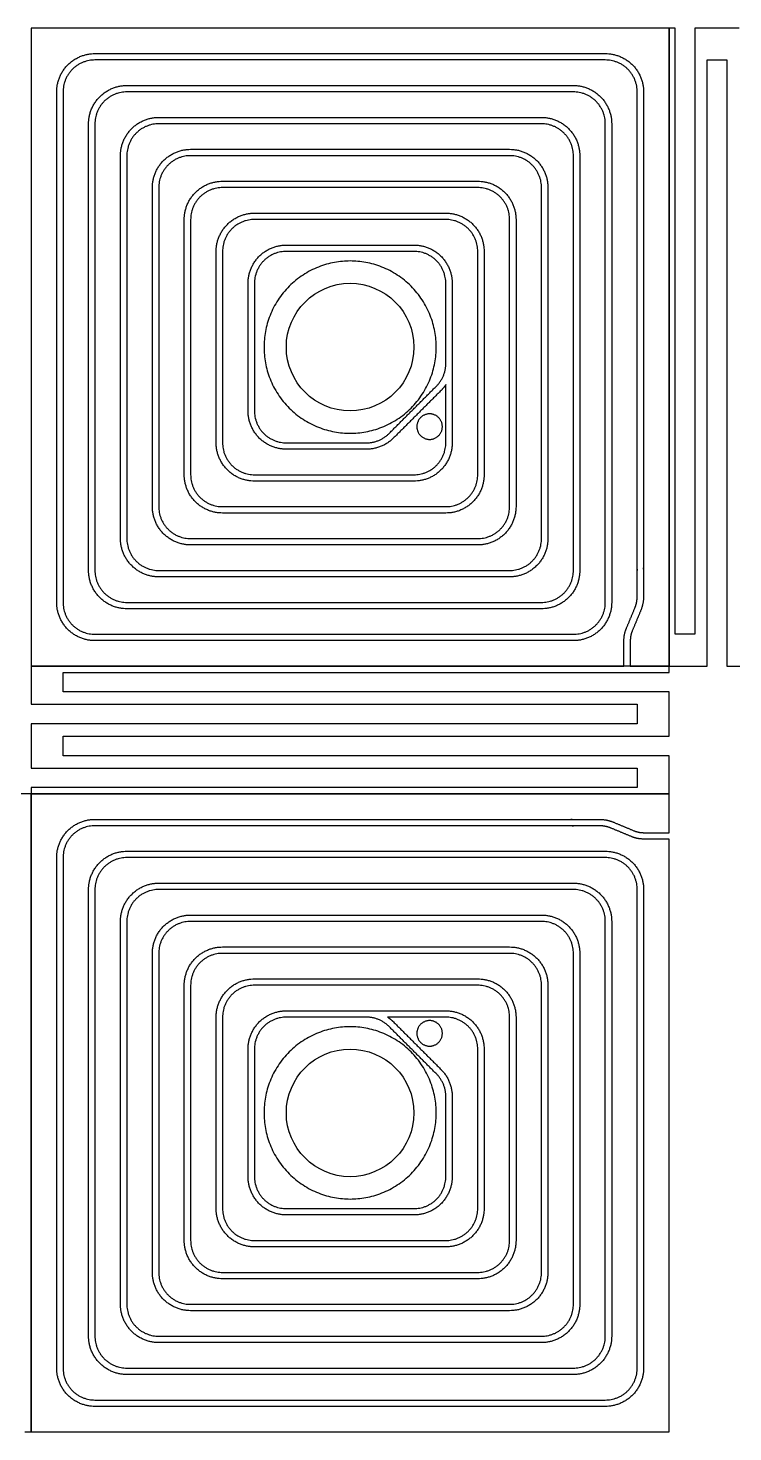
# Model space of a CAD drawing. Header units: millimetres. Extents: x -142.6 to -74.6, y -22.6 to 21.4.
# Drawn here: x -118.69 to -96.59, y -22.63 to 21.37 of the extents above; entities that cross this region are included whole.
import ezdxf

# ---------------------------------------------------------------- set-up
doc = ezdxf.new("R2010")
doc.units = ezdxf.units.MM
doc.header["$MEASUREMENT"] = 0
doc.layers.add('Copper', color=18, linetype='Continuous', true_color=0x000000)

msp = doc.modelspace()

# ---------------------------------------------------------------- linework, layer by layer
at = {"layer": 'Copper'}
for centre in [(-108.589, 11.368, -3.8), (-108.589, -12.632, -3.8)]:
    msp.add_circle(centre, 2, dxfattribs=at)
for points in [[(-118.589, 21.368, -3.8), (-118.589, 11.368, -3.8), (-118.589, 1.368, -3.8)], [(-98.589, 21.368, -3.8), (-108.589, 21.368, -3.8), (-118.589, 21.368, -3.8)], [(-98.395, 21.368, -3.8), (-98.492, 21.368, -3.8), (-98.589, 21.368, -3.8)], [(-98.589, 21.368, -3.8), (-98.589, 11.368, -3.8), (-98.589, 1.368, -3.8)], [(-98.589, 1.368, -3.8), (-98.589, 11.368, -3.8), (-98.589, 21.368, -3.8)], [(-98.395, 2.368, -3.8), (-98.395, 11.868, -3.8), (-98.395, 21.368, -3.8)], [(-96.395, 21.368, -3.8), (-97.089, 21.368, -3.8), (-97.782, 21.368, -3.8)], [(-97.782, 21.368, -3.8), (-97.782, 11.868, -3.8), (-97.782, 2.368, -3.8)], [(-116.589, 20.568, -3.8), (-108.589, 20.568, -3.8), (-100.589, 20.568, -3.8)], [(-100.589, 20.368, -3.8), (-108.589, 20.368, -3.8), (-116.589, 20.368, -3.8)], [(-97.395, 1.368, -3.8), (-97.395, 10.868, -3.8), (-97.395, 20.368, -3.8)], [(-97.395, 20.368, -3.8), (-97.089, 20.368, -3.8), (-96.782, 20.368, -3.8)], [(-96.782, 20.368, -3.8), (-96.782, 10.868, -3.8), (-96.782, 1.368, -3.8)], [(-117.789, 3.368, -3.8), (-117.789, 11.368, -3.8), (-117.789, 19.368, -3.8)], [(-117.589, 19.368, -3.8), (-117.589, 11.368, -3.8), (-117.589, 3.368, -3.8)], [(-115.589, 19.568, -3.8), (-108.589, 19.568, -3.8), (-101.589, 19.568, -3.8)], [(-101.589, 19.368, -3.8), (-108.589, 19.368, -3.8), (-115.589, 19.368, -3.8)], [(-114.589, 18.568, -3.8), (-108.589, 18.568, -3.8), (-102.589, 18.568, -3.8)], [(-116.789, 4.368, -3.8), (-116.789, 11.368, -3.8), (-116.789, 18.368, -3.8)], [(-116.589, 18.368, -3.8), (-116.589, 11.368, -3.8), (-116.589, 4.368, -3.8)], [(-102.589, 18.368, -3.8), (-108.589, 18.368, -3.8), (-114.589, 18.368, -3.8)], [(-100.589, 3.368, -3.8), (-100.589, 10.868, -3.8), (-100.589, 18.368, -3.8)], [(-100.389, 18.368, -3.8), (-100.389, 10.868, -3.8), (-100.389, 3.368, -3.8)], [(-115.789, 5.368, -3.8), (-115.789, 11.368, -3.8), (-115.789, 17.368, -3.8)], [(-115.589, 17.368, -3.8), (-115.589, 11.368, -3.8), (-115.589, 5.368, -3.8)], [(-113.589, 17.568, -3.8), (-108.589, 17.568, -3.8), (-103.589, 17.568, -3.8)], [(-103.589, 17.368, -3.8), (-108.589, 17.368, -3.8), (-113.589, 17.368, -3.8)], [(-101.589, 4.368, -3.8), (-101.589, 10.868, -3.8), (-101.589, 17.368, -3.8)], [(-101.389, 17.368, -3.8), (-101.389, 10.868, -3.8), (-101.389, 4.368, -3.8)], [(-114.789, 6.368, -3.8), (-114.789, 11.368, -3.8), (-114.789, 16.368, -3.8)], [(-114.589, 16.368, -3.8), (-114.589, 11.368, -3.8), (-114.589, 6.368, -3.8)], [(-112.589, 16.568, -3.8), (-108.589, 16.568, -3.8), (-104.589, 16.568, -3.8)], [(-104.589, 16.368, -3.8), (-108.589, 16.368, -3.8), (-112.589, 16.368, -3.8)], [(-102.589, 5.368, -3.8), (-102.589, 10.868, -3.8), (-102.589, 16.368, -3.8)], [(-102.389, 16.368, -3.8), (-102.389, 10.868, -3.8), (-102.389, 5.368, -3.8)], [(-111.589, 15.568, -3.8), (-108.589, 15.568, -3.8), (-105.589, 15.568, -3.8)], [(-113.789, 7.368, -3.8), (-113.789, 11.368, -3.8), (-113.789, 15.368, -3.8)], [(-113.589, 15.368, -3.8), (-113.589, 11.368, -3.8), (-113.589, 7.368, -3.8)], [(-105.589, 15.368, -3.8), (-108.589, 15.368, -3.8), (-111.589, 15.368, -3.8)], [(-103.589, 6.368, -3.8), (-103.589, 10.868, -3.8), (-103.589, 15.368, -3.8)], [(-103.389, 15.368, -3.8), (-103.389, 10.868, -3.8), (-103.389, 6.368, -3.8)], [(-110.589, 14.568, -3.8), (-108.589, 14.568, -3.8), (-106.589, 14.568, -3.8)], [(-112.789, 8.368, -3.8), (-112.789, 11.368, -3.8), (-112.789, 14.368, -3.8)], [(-112.589, 14.368, -3.8), (-112.589, 11.368, -3.8), (-112.589, 8.368, -3.8)], [(-106.589, 14.368, -3.8), (-108.589, 14.368, -3.8), (-110.589, 14.368, -3.8)], [(-104.589, 7.368, -3.8), (-104.589, 10.868, -3.8), (-104.589, 14.368, -3.8)], [(-104.389, 14.368, -3.8), (-104.389, 10.868, -3.8), (-104.389, 7.368, -3.8)], [(-111.789, 9.368, -3.8), (-111.789, 11.368, -3.8), (-111.789, 13.368, -3.8)], [(-111.589, 13.368, -3.8), (-111.589, 11.368, -3.8), (-111.589, 9.368, -3.8)], [(-105.589, 10.856, -3.8), (-105.589, 12.112, -3.8), (-105.589, 13.368, -3.8)], [(-105.389, 13.368, -3.8), (-105.389, 10.868, -3.8), (-105.389, 8.368, -3.8)], [(-107.369, 8.661, -3.8), (-106.625, 9.405, -3.8), (-105.881, 10.149, -3.8)], [(-105.74, 10.008, -3.8), (-106.484, 9.264, -3.8), (-107.228, 8.52, -3.8)], [(-111.589, 7.368, -3.8), (-109.089, 7.368, -3.8), (-106.589, 7.368, -3.8)], [(-106.589, 7.168, -3.8), (-109.089, 7.168, -3.8), (-111.589, 7.168, -3.8)], [(-112.589, 6.368, -3.8), (-109.089, 6.368, -3.8), (-105.589, 6.368, -3.8)], [(-105.589, 6.168, -3.8), (-109.089, 6.168, -3.8), (-112.589, 6.168, -3.8)], [(-113.589, 5.368, -3.8), (-109.089, 5.368, -3.8), (-104.589, 5.368, -3.8)], [(-104.589, 5.168, -3.8), (-109.089, 5.168, -3.8), (-113.589, 5.168, -3.8)], [(-114.589, 4.368, -3.8), (-109.089, 4.368, -3.8), (-103.589, 4.368, -3.8)], [(-103.589, 4.168, -3.8), (-109.089, 4.168, -3.8), (-114.589, 4.168, -3.8)], [(-115.589, 3.368, -3.8), (-109.089, 3.368, -3.8), (-102.589, 3.368, -3.8)], [(-102.589, 3.168, -3.8), (-109.089, 3.168, -3.8), (-115.589, 3.168, -3.8)], [(-99.929, 2.553, -3.8), (-99.797, 2.868, -3.8), (-99.666, 3.183, -3.8)], [(-99.481, 3.106, -3.8), (-99.613, 2.791, -3.8), (-99.744, 2.476, -3.8)], [(-116.589, 2.368, -3.8), (-109.089, 2.368, -3.8), (-101.589, 2.368, -3.8)], [(-97.782, 2.368, -3.8), (-98.089, 2.368, -3.8), (-98.395, 2.368, -3.8)], [(-101.589, 2.168, -3.8), (-109.089, 2.168, -3.8), (-116.589, 2.168, -3.8)], [(-100.006, 1.368, -3.8), (-100.006, 1.768, -3.8), (-100.006, 2.168, -3.8)], [(-99.806, 2.168, -3.8), (-99.806, 1.768, -3.8), (-99.806, 1.368, -3.8)], [(-118.589, 1.368, -3.8), (-118.589, 0.771, -3.8), (-118.589, 0.174, -3.8)], [(-98.589, 1.368, -3.8), (-108.589, 1.368, -3.8), (-118.589, 1.368, -3.8)], [(-118.589, 1.368, -3.8), (-109.297, 1.368, -3.8), (-100.006, 1.368, -3.8)], [(-99.806, 1.368, -3.8), (-99.197, 1.368, -3.8), (-98.589, 1.368, -3.8)], [(-98.589, 1.174, -3.8), (-98.589, 1.271, -3.8), (-98.589, 1.368, -3.8)], [(-98.589, 1.368, -3.8), (-97.992, 1.368, -3.8), (-97.395, 1.368, -3.8)], [(-96.782, 1.368, -3.8), (-96.089, 1.368, -3.8), (-95.395, 1.368, -3.8)], [(-117.589, 0.562, -3.8), (-117.589, 0.868, -3.8), (-117.589, 1.174, -3.8)], [(-117.589, 1.174, -3.8), (-108.089, 1.174, -3.8), (-98.589, 1.174, -3.8)], [(-98.589, 0.562, -3.8), (-108.089, 0.562, -3.8), (-117.589, 0.562, -3.8)], [(-98.589, -0.826, -3.8), (-98.589, -0.132, -3.8), (-98.589, 0.562, -3.8)], [(-118.589, 0.174, -3.8), (-109.089, 0.174, -3.8), (-99.589, 0.174, -3.8)], [(-99.589, 0.174, -3.8), (-99.589, -0.132, -3.8), (-99.589, -0.438, -3.8)], [(-118.589, -0.438, -3.8), (-118.589, -1.132, -3.8), (-118.589, -1.826, -3.8)], [(-99.589, -0.438, -3.8), (-109.089, -0.438, -3.8), (-118.589, -0.438, -3.8)], [(-117.589, -1.438, -3.8), (-117.589, -1.132, -3.8), (-117.589, -0.826, -3.8)], [(-117.589, -0.826, -3.8), (-108.089, -0.826, -3.8), (-98.589, -0.826, -3.8)], [(-98.589, -1.438, -3.8), (-108.089, -1.438, -3.8), (-117.589, -1.438, -3.8)], [(-98.589, -2.632, -3.8), (-98.589, -2.035, -3.8), (-98.589, -1.438, -3.8)], [(-118.589, -1.826, -3.8), (-109.089, -1.826, -3.8), (-99.589, -1.826, -3.8)], [(-99.589, -1.826, -3.8), (-99.589, -2.132, -3.8), (-99.589, -2.438, -3.8)], [(-118.589, -2.632, -3.8), (-119.185, -2.632, -3.8), (-119.782, -2.632, -3.8)], [(-118.589, -2.438, -3.8), (-118.589, -2.535, -3.8), (-118.589, -2.632, -3.8)], [(-99.589, -2.438, -3.8), (-109.089, -2.438, -3.8), (-118.589, -2.438, -3.8)], [(-118.589, -2.632, -3.8), (-108.589, -2.632, -3.8), (-98.589, -2.632, -3.8)], [(-118.589, -22.632, -3.8), (-118.589, -12.632, -3.8), (-118.589, -2.632, -3.8)], [(-118.589, -2.632, -3.8), (-118.589, -12.632, -3.8), (-118.589, -22.632, -3.8)], [(-98.589, -2.632, -3.8), (-108.589, -2.632, -3.8), (-118.589, -2.632, -3.8)], [(-98.589, -3.85, -3.8), (-98.589, -3.241, -3.8), (-98.589, -2.632, -3.8)], [(-99.773, -3.972, -3.8), (-100.089, -3.841, -3.8), (-100.404, -3.709, -3.8)], [(-100.326, -3.525, -3.8), (-100.011, -3.656, -3.8), (-99.696, -3.788, -3.8)], [(-99.388, -3.85, -3.8), (-98.988, -3.85, -3.8), (-98.589, -3.85, -3.8)], [(-98.589, -4.05, -3.8), (-98.988, -4.05, -3.8), (-99.388, -4.05, -3.8)], [(-98.589, -22.632, -3.8), (-98.589, -13.341, -3.8), (-98.589, -4.05, -3.8)], [(-117.789, -20.632, -3.8), (-117.789, -12.632, -3.8), (-117.789, -4.632, -3.8)], [(-117.589, -4.632, -3.8), (-117.589, -12.632, -3.8), (-117.589, -20.632, -3.8)], [(-115.589, -4.432, -3.8), (-108.089, -4.432, -3.8), (-100.589, -4.432, -3.8)], [(-100.589, -4.632, -3.8), (-108.089, -4.632, -3.8), (-115.589, -4.632, -3.8)], [(-116.789, -19.632, -3.8), (-116.789, -12.632, -3.8), (-116.789, -5.632, -3.8)], [(-116.589, -5.632, -3.8), (-116.589, -12.632, -3.8), (-116.589, -19.632, -3.8)], [(-114.589, -5.432, -3.8), (-108.089, -5.432, -3.8), (-101.589, -5.432, -3.8)], [(-101.589, -5.632, -3.8), (-108.089, -5.632, -3.8), (-114.589, -5.632, -3.8)], [(-99.589, -20.632, -3.8), (-99.589, -13.132, -3.8), (-99.589, -5.632, -3.8)], [(-99.389, -5.632, -3.8), (-99.389, -13.132, -3.8), (-99.389, -20.632, -3.8)], [(-113.589, -6.432, -3.8), (-108.089, -6.432, -3.8), (-102.589, -6.432, -3.8)], [(-115.789, -18.632, -3.8), (-115.789, -12.632, -3.8), (-115.789, -6.632, -3.8)], [(-115.589, -6.632, -3.8), (-115.589, -12.632, -3.8), (-115.589, -18.632, -3.8)], [(-102.589, -6.632, -3.8), (-108.089, -6.632, -3.8), (-113.589, -6.632, -3.8)], [(-100.589, -19.632, -3.8), (-100.589, -13.132, -3.8), (-100.589, -6.632, -3.8)], [(-100.389, -6.632, -3.8), (-100.389, -13.132, -3.8), (-100.389, -19.632, -3.8)], [(-112.589, -7.432, -3.8), (-108.089, -7.432, -3.8), (-103.589, -7.432, -3.8)], [(-114.789, -17.632, -3.8), (-114.789, -12.632, -3.8), (-114.789, -7.632, -3.8)], [(-114.589, -7.632, -3.8), (-114.589, -12.632, -3.8), (-114.589, -17.632, -3.8)], [(-103.589, -7.632, -3.8), (-108.089, -7.632, -3.8), (-112.589, -7.632, -3.8)], [(-101.589, -18.632, -3.8), (-101.589, -13.132, -3.8), (-101.589, -7.632, -3.8)], [(-101.389, -7.632, -3.8), (-101.389, -13.132, -3.8), (-101.389, -18.632, -3.8)], [(-113.789, -16.632, -3.8), (-113.789, -12.632, -3.8), (-113.789, -8.632, -3.8)], [(-113.589, -8.632, -3.8), (-113.589, -12.632, -3.8), (-113.589, -16.632, -3.8)], [(-111.589, -8.432, -3.8), (-108.089, -8.432, -3.8), (-104.589, -8.432, -3.8)], [(-104.589, -8.632, -3.8), (-108.089, -8.632, -3.8), (-111.589, -8.632, -3.8)], [(-102.589, -17.632, -3.8), (-102.589, -13.132, -3.8), (-102.589, -8.632, -3.8)], [(-102.389, -8.632, -3.8), (-102.389, -13.132, -3.8), (-102.389, -17.632, -3.8)], [(-112.789, -15.632, -3.8), (-112.789, -12.632, -3.8), (-112.789, -9.632, -3.8)], [(-112.589, -9.632, -3.8), (-112.589, -12.632, -3.8), (-112.589, -15.632, -3.8)], [(-110.589, -9.432, -3.8), (-108.089, -9.432, -3.8), (-105.589, -9.432, -3.8)], [(-108.077, -9.632, -3.8), (-109.333, -9.632, -3.8), (-110.589, -9.632, -3.8)], [(-103.589, -16.632, -3.8), (-103.589, -13.132, -3.8), (-103.589, -9.632, -3.8)], [(-103.389, -9.632, -3.8), (-103.389, -13.132, -3.8), (-103.389, -16.632, -3.8)], [(-105.882, -11.413, -3.8), (-106.626, -10.669, -3.8), (-107.37, -9.925, -3.8)], [(-107.229, -9.783, -3.8), (-106.484, -10.527, -3.8), (-105.74, -11.271, -3.8)], [(-111.789, -14.632, -3.8), (-111.789, -12.632, -3.8), (-111.789, -10.632, -3.8)], [(-111.589, -10.632, -3.8), (-111.589, -12.632, -3.8), (-111.589, -14.632, -3.8)], [(-104.589, -15.632, -3.8), (-104.589, -13.132, -3.8), (-104.589, -10.632, -3.8)], [(-104.389, -10.632, -3.8), (-104.389, -13.132, -3.8), (-104.389, -15.632, -3.8)], [(-110.589, -15.632, -3.8), (-108.589, -15.632, -3.8), (-106.589, -15.632, -3.8)], [(-106.589, -15.832, -3.8), (-108.589, -15.832, -3.8), (-110.589, -15.832, -3.8)], [(-111.589, -16.632, -3.8), (-108.589, -16.632, -3.8), (-105.589, -16.632, -3.8)], [(-105.589, -16.832, -3.8), (-108.589, -16.832, -3.8), (-111.589, -16.832, -3.8)], [(-112.589, -17.632, -3.8), (-108.589, -17.632, -3.8), (-104.589, -17.632, -3.8)], [(-104.589, -17.832, -3.8), (-108.589, -17.832, -3.8), (-112.589, -17.832, -3.8)], [(-113.589, -18.632, -3.8), (-108.589, -18.632, -3.8), (-103.589, -18.632, -3.8)], [(-103.589, -18.832, -3.8), (-108.589, -18.832, -3.8), (-113.589, -18.832, -3.8)], [(-114.589, -19.632, -3.8), (-108.589, -19.632, -3.8), (-102.589, -19.632, -3.8)], [(-102.589, -19.832, -3.8), (-108.589, -19.832, -3.8), (-114.589, -19.832, -3.8)], [(-115.589, -20.632, -3.8), (-108.589, -20.632, -3.8), (-101.589, -20.632, -3.8)], [(-101.589, -20.832, -3.8), (-108.589, -20.832, -3.8), (-115.589, -20.832, -3.8)], [(-116.589, -21.632, -3.8), (-108.589, -21.632, -3.8), (-100.589, -21.632, -3.8)], [(-100.589, -21.832, -3.8), (-108.589, -21.832, -3.8), (-116.589, -21.832, -3.8)], [(-118.782, -22.632, -3.8), (-118.685, -22.632, -3.8), (-118.589, -22.632, -3.8)], [(-118.589, -22.632, -3.8), (-108.589, -22.632, -3.8), (-98.589, -22.632, -3.8)]]:
    msp.add_open_spline(points, degree=2, dxfattribs=at)
for points, weights in [([(-117.789, 19.368, -3.8), (-117.789, 20.568, -3.8), (-116.589, 20.568, -3.8)], [1, 0.707106781187, 1]), ([(-116.589, 20.368, -3.8), (-117.589, 20.368, -3.8), (-117.589, 19.368, -3.8)], [1, 0.707106781187, 1]), ([(-100.589, 20.568, -3.8), (-99.389, 20.568, -3.8), (-99.389, 19.368, -3.8)], [1, 0.707106781187, 1]), ([(-99.589, 19.368, -3.8), (-99.589, 20.368, -3.8), (-100.589, 20.368, -3.8)], [1, 0.707106781187, 1]), ([(-116.789, 18.368, -3.8), (-116.789, 19.568, -3.8), (-115.589, 19.568, -3.8)], [1, 0.707106781187, 1]), ([(-115.589, 19.368, -3.8), (-116.589, 19.368, -3.8), (-116.589, 18.368, -3.8)], [1, 0.707106781187, 1]), ([(-101.589, 19.568, -3.8), (-100.389, 19.568, -3.8), (-100.389, 18.368, -3.8)], [1, 0.707106781187, 1]), ([(-100.589, 18.368, -3.8), (-100.589, 19.368, -3.8), (-101.589, 19.368, -3.8)], [1, 0.707106781187, 1]), ([(-115.789, 17.368, -3.8), (-115.789, 18.568, -3.8), (-114.589, 18.568, -3.8)], [1, 0.707106781187, 1]), ([(-102.589, 18.568, -3.8), (-101.389, 18.568, -3.8), (-101.389, 17.368, -3.8)], [1, 0.707106781187, 1]), ([(-114.589, 18.368, -3.8), (-115.589, 18.368, -3.8), (-115.589, 17.368, -3.8)], [1, 0.707106781187, 1]), ([(-101.589, 17.368, -3.8), (-101.589, 18.368, -3.8), (-102.589, 18.368, -3.8)], [1, 0.707106781187, 1]), ([(-114.789, 16.368, -3.8), (-114.789, 17.568, -3.8), (-113.589, 17.568, -3.8)], [1, 0.707106781187, 1]), ([(-113.589, 17.368, -3.8), (-114.589, 17.368, -3.8), (-114.589, 16.368, -3.8)], [1, 0.707106781187, 1]), ([(-103.589, 17.568, -3.8), (-102.389, 17.568, -3.8), (-102.389, 16.368, -3.8)], [1, 0.707106781187, 1]), ([(-102.589, 16.368, -3.8), (-102.589, 17.368, -3.8), (-103.589, 17.368, -3.8)], [1, 0.707106781187, 1]), ([(-113.789, 15.368, -3.8), (-113.789, 16.568, -3.8), (-112.589, 16.568, -3.8)], [1, 0.707106781187, 1]), ([(-112.589, 16.368, -3.8), (-113.589, 16.368, -3.8), (-113.589, 15.368, -3.8)], [1, 0.707106781187, 1]), ([(-104.589, 16.568, -3.8), (-103.389, 16.568, -3.8), (-103.389, 15.368, -3.8)], [1, 0.707106781187, 1]), ([(-103.589, 15.368, -3.8), (-103.589, 16.368, -3.8), (-104.589, 16.368, -3.8)], [1, 0.707106781187, 1]), ([(-112.789, 14.368, -3.8), (-112.789, 15.568, -3.8), (-111.589, 15.568, -3.8)], [1, 0.707106781187, 1]), ([(-105.589, 15.568, -3.8), (-104.389, 15.568, -3.8), (-104.389, 14.368, -3.8)], [1, 0.707106781187, 1]), ([(-111.589, 15.368, -3.8), (-112.589, 15.368, -3.8), (-112.589, 14.368, -3.8)], [1, 0.707106781187, 1]), ([(-104.589, 14.368, -3.8), (-104.589, 15.368, -3.8), (-105.589, 15.368, -3.8)], [1, 0.707106781187, 1]), ([(-111.789, 13.368, -3.8), (-111.789, 14.568, -3.8), (-110.589, 14.568, -3.8)], [1, 0.707106781187, 1]), ([(-106.589, 14.568, -3.8), (-105.389, 14.568, -3.8), (-105.389, 13.368, -3.8)], [1, 0.707106781187, 1]), ([(-110.589, 14.368, -3.8), (-111.589, 14.368, -3.8), (-111.589, 13.368, -3.8)], [1, 0.707106781187, 1]), ([(-105.589, 13.368, -3.8), (-105.589, 14.368, -3.8), (-106.589, 14.368, -3.8)], [1, 0.707106781187, 1]), ([(-105.881, 10.149, -3.8), (-105.589, 10.442, -3.8), (-105.589, 10.856, -3.8)], [1, 0.923919489759, 1]), ([(-105.589, 10.193, -3.8), (-105.655, 10.093, -3.8), (-105.74, 10.008, -3.8)], [1, 0.99502890497, 1]), ([(-110.589, 8.168, -3.8), (-111.789, 8.168, -3.8), (-111.789, 9.368, -3.8)], [1, 0.707106781187, 1]), ([(-111.589, 9.368, -3.8), (-111.589, 8.368, -3.8), (-110.589, 8.368, -3.8)], [1, 0.707106781187, 1]), ([(-111.589, 7.168, -3.8), (-112.789, 7.168, -3.8), (-112.789, 8.368, -3.8)], [1, 0.707106781187, 1]), ([(-112.589, 8.368, -3.8), (-112.589, 7.368, -3.8), (-111.589, 7.368, -3.8)], [1, 0.707106781187, 1]), ([(-108.076, 8.368, -3.8), (-107.662, 8.368, -3.8), (-107.369, 8.661, -3.8)], [1, 0.923839565189, 1]), ([(-107.228, 8.52, -3.8), (-107.579, 8.168, -3.8), (-108.076, 8.168, -3.8)], [1, 0.923839565189, 1]), ([(-105.389, 8.368, -3.8), (-105.389, 7.168, -3.8), (-106.589, 7.168, -3.8)], [1, 0.707106781187, 1]), ([(-106.589, 7.368, -3.8), (-105.589, 7.368, -3.8), (-105.589, 8.368, -3.8)], [1, 0.707106781187, 1]), ([(-112.589, 6.168, -3.8), (-113.789, 6.168, -3.8), (-113.789, 7.368, -3.8)], [1, 0.707106781187, 1]), ([(-113.589, 7.368, -3.8), (-113.589, 6.368, -3.8), (-112.589, 6.368, -3.8)], [1, 0.707106781187, 1]), ([(-104.389, 7.368, -3.8), (-104.389, 6.168, -3.8), (-105.589, 6.168, -3.8)], [1, 0.707106781187, 1]), ([(-105.589, 6.368, -3.8), (-104.589, 6.368, -3.8), (-104.589, 7.368, -3.8)], [1, 0.707106781187, 1]), ([(-113.589, 5.168, -3.8), (-114.789, 5.168, -3.8), (-114.789, 6.368, -3.8)], [1, 0.707106781187, 1]), ([(-114.589, 6.368, -3.8), (-114.589, 5.368, -3.8), (-113.589, 5.368, -3.8)], [1, 0.707106781187, 1]), ([(-103.389, 6.368, -3.8), (-103.389, 5.168, -3.8), (-104.589, 5.168, -3.8)], [1, 0.707106781187, 1]), ([(-104.589, 5.368, -3.8), (-103.589, 5.368, -3.8), (-103.589, 6.368, -3.8)], [1, 0.707106781187, 1]), ([(-114.589, 4.168, -3.8), (-115.789, 4.168, -3.8), (-115.789, 5.368, -3.8)], [1, 0.707106781187, 1]), ([(-115.589, 5.368, -3.8), (-115.589, 4.368, -3.8), (-114.589, 4.368, -3.8)], [1, 0.707106781187, 1]), ([(-102.389, 5.368, -3.8), (-102.389, 4.168, -3.8), (-103.589, 4.168, -3.8)], [1, 0.707106781187, 1]), ([(-103.589, 4.368, -3.8), (-102.589, 4.368, -3.8), (-102.589, 5.368, -3.8)], [1, 0.707106781187, 1]), ([(-115.589, 3.168, -3.8), (-116.789, 3.168, -3.8), (-116.789, 4.368, -3.8)], [1, 0.707106781187, 1]), ([(-116.589, 4.368, -3.8), (-116.589, 3.368, -3.8), (-115.589, 3.368, -3.8)], [1, 0.707106781187, 1]), ([(-101.389, 4.368, -3.8), (-101.389, 3.168, -3.8), (-102.589, 3.168, -3.8)], [1, 0.707106781187, 1]), ([(-102.589, 3.368, -3.8), (-101.589, 3.368, -3.8), (-101.589, 4.368, -3.8)], [1, 0.707106781187, 1]), ([(-99.666, 3.183, -3.8), (-99.589, 3.368, -3.8), (-99.589, 3.568, -3.8)], [1, 0.98049705096, 1]), ([(-99.389, 3.568, -3.8), (-99.389, 3.328, -3.8), (-99.481, 3.106, -3.8)], [1, 0.98049705096, 1]), ([(-116.589, 2.168, -3.8), (-117.789, 2.168, -3.8), (-117.789, 3.368, -3.8)], [1, 0.707106781187, 1]), ([(-117.589, 3.368, -3.8), (-117.589, 2.368, -3.8), (-116.589, 2.368, -3.8)], [1, 0.707106781187, 1]), ([(-100.389, 3.368, -3.8), (-100.389, 2.168, -3.8), (-101.589, 2.168, -3.8)], [1, 0.707106781187, 1]), ([(-101.589, 2.368, -3.8), (-100.589, 2.368, -3.8), (-100.589, 3.368, -3.8)], [1, 0.707106781187, 1]), ([(-100.006, 2.168, -3.8), (-100.006, 2.368, -3.8), (-99.929, 2.553, -3.8)], [1, 0.98049705096, 1]), ([(-99.744, 2.476, -3.8), (-99.806, 2.328, -3.8), (-99.806, 2.168, -3.8)], [1, 0.98049705096, 1]), ([(-117.789, -4.632, -3.8), (-117.789, -3.432, -3.8), (-116.589, -3.432, -3.8)], [1, 0.707106781187, 1]), ([(-100.789, -3.432, -3.8), (-100.548, -3.432, -3.8), (-100.326, -3.525, -3.8)], [1, 0.98049705096, 1]), ([(-116.589, -3.632, -3.8), (-117.589, -3.632, -3.8), (-117.589, -4.632, -3.8)], [1, 0.707106781187, 1]), ([(-100.404, -3.709, -3.8), (-100.589, -3.632, -3.8), (-100.789, -3.632, -3.8)], [1, 0.98049705096, 1]), ([(-99.696, -3.788, -3.8), (-99.548, -3.85, -3.8), (-99.388, -3.85, -3.8)], [1, 0.98049705096, 1]), ([(-99.388, -4.05, -3.8), (-99.589, -4.05, -3.8), (-99.773, -3.972, -3.8)], [1, 0.98049705096, 1]), ([(-116.789, -5.632, -3.8), (-116.789, -4.432, -3.8), (-115.589, -4.432, -3.8)], [1, 0.707106781187, 1]), ([(-115.589, -4.632, -3.8), (-116.589, -4.632, -3.8), (-116.589, -5.632, -3.8)], [1, 0.707106781187, 1]), ([(-100.589, -4.432, -3.8), (-99.389, -4.432, -3.8), (-99.389, -5.632, -3.8)], [1, 0.707106781187, 1]), ([(-99.589, -5.632, -3.8), (-99.589, -4.632, -3.8), (-100.589, -4.632, -3.8)], [1, 0.707106781187, 1]), ([(-115.789, -6.632, -3.8), (-115.789, -5.432, -3.8), (-114.589, -5.432, -3.8)], [1, 0.707106781187, 1]), ([(-114.589, -5.632, -3.8), (-115.589, -5.632, -3.8), (-115.589, -6.632, -3.8)], [1, 0.707106781187, 1]), ([(-101.589, -5.432, -3.8), (-100.389, -5.432, -3.8), (-100.389, -6.632, -3.8)], [1, 0.707106781187, 1]), ([(-100.589, -6.632, -3.8), (-100.589, -5.632, -3.8), (-101.589, -5.632, -3.8)], [1, 0.707106781187, 1]), ([(-114.789, -7.632, -3.8), (-114.789, -6.432, -3.8), (-113.589, -6.432, -3.8)], [1, 0.707106781187, 1]), ([(-102.589, -6.432, -3.8), (-101.389, -6.432, -3.8), (-101.389, -7.632, -3.8)], [1, 0.707106781187, 1]), ([(-113.589, -6.632, -3.8), (-114.589, -6.632, -3.8), (-114.589, -7.632, -3.8)], [1, 0.707106781187, 1]), ([(-101.589, -7.632, -3.8), (-101.589, -6.632, -3.8), (-102.589, -6.632, -3.8)], [1, 0.707106781187, 1]), ([(-113.789, -8.632, -3.8), (-113.789, -7.432, -3.8), (-112.589, -7.432, -3.8)], [1, 0.707106781187, 1]), ([(-103.589, -7.432, -3.8), (-102.389, -7.432, -3.8), (-102.389, -8.632, -3.8)], [1, 0.707106781187, 1]), ([(-112.589, -7.632, -3.8), (-113.589, -7.632, -3.8), (-113.589, -8.632, -3.8)], [1, 0.707106781187, 1]), ([(-102.589, -8.632, -3.8), (-102.589, -7.632, -3.8), (-103.589, -7.632, -3.8)], [1, 0.707106781187, 1]), ([(-112.789, -9.632, -3.8), (-112.789, -8.432, -3.8), (-111.589, -8.432, -3.8)], [1, 0.707106781187, 1]), ([(-111.589, -8.632, -3.8), (-112.589, -8.632, -3.8), (-112.589, -9.632, -3.8)], [1, 0.707106781187, 1]), ([(-104.589, -8.432, -3.8), (-103.389, -8.432, -3.8), (-103.389, -9.632, -3.8)], [1, 0.707106781187, 1]), ([(-103.589, -9.632, -3.8), (-103.589, -8.632, -3.8), (-104.589, -8.632, -3.8)], [1, 0.707106781187, 1]), ([(-111.789, -10.632, -3.8), (-111.789, -9.432, -3.8), (-110.589, -9.432, -3.8)], [1, 0.707106781187, 1]), ([(-110.589, -9.632, -3.8), (-111.589, -9.632, -3.8), (-111.589, -10.632, -3.8)], [1, 0.707106781187, 1]), ([(-107.37, -9.925, -3.8), (-107.663, -9.632, -3.8), (-108.077, -9.632, -3.8)], [1, 0.923919489759, 1]), ([(-107.414, -9.632, -3.8), (-107.314, -9.698, -3.8), (-107.229, -9.783, -3.8)], [1, 0.99502890497, 1]), ([(-105.589, -9.432, -3.8), (-104.389, -9.432, -3.8), (-104.389, -10.632, -3.8)], [1, 0.707106781187, 1]), ([(-104.589, -10.632, -3.8), (-104.589, -9.632, -3.8), (-105.589, -9.632, -3.8)], [1, 0.707106781187, 1]), ([(-105.589, -12.12, -3.8), (-105.589, -11.706, -3.8), (-105.882, -11.413, -3.8)], [1, 0.923839565189, 1]), ([(-105.74, -11.271, -3.8), (-105.389, -11.623, -3.8), (-105.389, -12.12, -3.8)], [1, 0.923839565189, 1]), ([(-110.589, -15.832, -3.8), (-111.789, -15.832, -3.8), (-111.789, -14.632, -3.8)], [1, 0.707106781187, 1]), ([(-111.589, -14.632, -3.8), (-111.589, -15.632, -3.8), (-110.589, -15.632, -3.8)], [1, 0.707106781187, 1]), ([(-105.389, -14.632, -3.8), (-105.389, -15.832, -3.8), (-106.589, -15.832, -3.8)], [1, 0.707106781187, 1]), ([(-106.589, -15.632, -3.8), (-105.589, -15.632, -3.8), (-105.589, -14.632, -3.8)], [1, 0.707106781187, 1]), ([(-111.589, -16.832, -3.8), (-112.789, -16.832, -3.8), (-112.789, -15.632, -3.8)], [1, 0.707106781187, 1]), ([(-112.589, -15.632, -3.8), (-112.589, -16.632, -3.8), (-111.589, -16.632, -3.8)], [1, 0.707106781187, 1]), ([(-104.389, -15.632, -3.8), (-104.389, -16.832, -3.8), (-105.589, -16.832, -3.8)], [1, 0.707106781187, 1]), ([(-105.589, -16.632, -3.8), (-104.589, -16.632, -3.8), (-104.589, -15.632, -3.8)], [1, 0.707106781187, 1]), ([(-112.589, -17.832, -3.8), (-113.789, -17.832, -3.8), (-113.789, -16.632, -3.8)], [1, 0.707106781187, 1]), ([(-113.589, -16.632, -3.8), (-113.589, -17.632, -3.8), (-112.589, -17.632, -3.8)], [1, 0.707106781187, 1]), ([(-103.389, -16.632, -3.8), (-103.389, -17.832, -3.8), (-104.589, -17.832, -3.8)], [1, 0.707106781187, 1]), ([(-104.589, -17.632, -3.8), (-103.589, -17.632, -3.8), (-103.589, -16.632, -3.8)], [1, 0.707106781187, 1]), ([(-113.589, -18.832, -3.8), (-114.789, -18.832, -3.8), (-114.789, -17.632, -3.8)], [1, 0.707106781187, 1]), ([(-114.589, -17.632, -3.8), (-114.589, -18.632, -3.8), (-113.589, -18.632, -3.8)], [1, 0.707106781187, 1]), ([(-102.389, -17.632, -3.8), (-102.389, -18.832, -3.8), (-103.589, -18.832, -3.8)], [1, 0.707106781187, 1]), ([(-103.589, -18.632, -3.8), (-102.589, -18.632, -3.8), (-102.589, -17.632, -3.8)], [1, 0.707106781187, 1]), ([(-114.589, -19.832, -3.8), (-115.789, -19.832, -3.8), (-115.789, -18.632, -3.8)], [1, 0.707106781187, 1]), ([(-115.589, -18.632, -3.8), (-115.589, -19.632, -3.8), (-114.589, -19.632, -3.8)], [1, 0.707106781187, 1]), ([(-101.389, -18.632, -3.8), (-101.389, -19.832, -3.8), (-102.589, -19.832, -3.8)], [1, 0.707106781187, 1]), ([(-102.589, -19.632, -3.8), (-101.589, -19.632, -3.8), (-101.589, -18.632, -3.8)], [1, 0.707106781187, 1]), ([(-115.589, -20.832, -3.8), (-116.789, -20.832, -3.8), (-116.789, -19.632, -3.8)], [1, 0.707106781187, 1]), ([(-116.589, -19.632, -3.8), (-116.589, -20.632, -3.8), (-115.589, -20.632, -3.8)], [1, 0.707106781187, 1]), ([(-100.389, -19.632, -3.8), (-100.389, -20.832, -3.8), (-101.589, -20.832, -3.8)], [1, 0.707106781187, 1]), ([(-101.589, -20.632, -3.8), (-100.589, -20.632, -3.8), (-100.589, -19.632, -3.8)], [1, 0.707106781187, 1]), ([(-116.589, -21.832, -3.8), (-117.789, -21.832, -3.8), (-117.789, -20.632, -3.8)], [1, 0.707106781187, 1]), ([(-117.589, -20.632, -3.8), (-117.589, -21.632, -3.8), (-116.589, -21.632, -3.8)], [1, 0.707106781187, 1]), ([(-99.389, -20.632, -3.8), (-99.389, -21.832, -3.8), (-100.589, -21.832, -3.8)], [1, 0.707106781187, 1]), ([(-100.589, -21.632, -3.8), (-99.589, -21.632, -3.8), (-99.589, -20.632, -3.8)], [1, 0.707106781187, 1])]:
    msp.add_rational_spline(points, weights, degree=2, dxfattribs=at)
for points, knots in [([(-99.589, 3.568, -3.8), (-99.589, 3.968, -3.8), (-99.589, 4.368, -3.8), (-99.589, 11.868, -3.8), (-99.589, 19.368, -3.8)], [-2288.201867, -2288.201867, -2288.201867, -2287.40231, -2287.40231, -2270.40231, -2270.40231, -2270.40231]), ([(-99.389, 19.368, -3.8), (-99.389, 11.868, -3.8), (-99.389, 4.368, -3.8), (-99.389, 3.968, -3.8), (-99.389, 3.568, -3.8)], [-1675.789675, -1675.789675, -1675.789675, -1658.789675, -1658.789675, -1658.040857, -1658.040857, -1658.040857]), ([(-105.589, 8.368, -3.8), (-105.589, 8.669, -3.8), (-105.589, 8.969, -3.8), (-105.589, 9.581, -3.8), (-105.589, 10.193, -3.8)], [-1985.703198, -1985.703198, -1985.703198, -1985.102016, -1985.102016, -1983.878074, -1983.878074, -1983.878074]), ([(-110.589, 8.368, -3.8), (-109.697, 8.368, -3.8), (-108.806, 8.368, -3.8), (-108.441, 8.368, -3.8), (-108.076, 8.368, -3.8)], [19.201898, 19.201898, 19.201898, 20.984293, 20.984293, 22.03972, 22.03972, 22.03972]), ([(-108.076, 8.168, -3.8), (-108.441, 8.168, -3.8), (-108.806, 8.168, -3.8), (-109.697, 8.168, -3.8), (-110.589, 8.168, -3.8)], [-1980.79203, -1980.79203, -1980.79203, -1979.983571, -1979.983571, -1978.201176, -1978.201176, -1978.201176]), ([(-116.589, -3.432, -3.8), (-109.089, -3.432, -3.8), (-101.589, -3.432, -3.8), (-101.189, -3.432, -3.8), (-100.789, -3.432, -3.8)], [-1675.789675, -1675.789675, -1675.789675, -1658.789675, -1658.789675, -1658.040857, -1658.040857, -1658.040857]), ([(-100.789, -3.632, -3.8), (-101.189, -3.632, -3.8), (-101.589, -3.632, -3.8), (-109.089, -3.632, -3.8), (-116.589, -3.632, -3.8)], [-2288.201867, -2288.201867, -2288.201867, -2287.40231, -2287.40231, -2270.40231, -2270.40231, -2270.40231]), ([(-105.589, -9.632, -3.8), (-105.889, -9.632, -3.8), (-106.19, -9.632, -3.8), (-106.802, -9.632, -3.8), (-107.414, -9.632, -3.8)], [-1985.703198, -1985.703198, -1985.703198, -1985.102016, -1985.102016, -1983.878074, -1983.878074, -1983.878074]), ([(-105.589, -14.632, -3.8), (-105.589, -13.741, -3.8), (-105.589, -12.85, -3.8), (-105.589, -12.485, -3.8), (-105.589, -12.12, -3.8)], [19.201898, 19.201898, 19.201898, 20.984293, 20.984293, 22.03972, 22.03972, 22.03972]), ([(-105.389, -12.12, -3.8), (-105.389, -12.485, -3.8), (-105.389, -12.85, -3.8), (-105.389, -13.741, -3.8), (-105.389, -14.632, -3.8)], [-1980.79203, -1980.79203, -1980.79203, -1979.983571, -1979.983571, -1978.201176, -1978.201176, -1978.201176])]:
    msp.add_open_spline(points, degree=2, knots=knots, dxfattribs=at)
for points, knots in [([(-105.889, 11.368, -3.8), (-105.889, 8.668, -3.8), (-108.589, 8.668, -3.8), (-111.289, 8.668, -3.8), (-111.289, 11.368, -3.8), (-111.289, 14.068, -3.8), (-108.589, 14.068, -3.8), (-105.889, 14.068, -3.8), (-105.889, 11.368, -3.8)], [26.654175, 26.654175, 26.654175, 29.795767, 29.795767, 32.93736, 32.93736, 36.078953, 36.078953, 39.220545, 39.220545, 39.220545]), ([(-105.697, 8.876, -3.8), (-105.697, 8.476, -3.8), (-106.097, 8.476, -3.8), (-106.497, 8.476, -3.8), (-106.497, 8.876, -3.8), (-106.497, 9.276, -3.8), (-106.097, 9.276, -3.8), (-105.697, 9.276, -3.8), (-105.697, 8.876, -3.8)], [-1575.916443, -1575.916443, -1575.916443, -1575.288124, -1575.288124, -1574.659806, -1574.659806, -1574.031487, -1574.031487, -1573.403169, -1573.403169, -1573.403169]), ([(-108.589, -9.932, -3.8), (-105.889, -9.932, -3.8), (-105.889, -12.632, -3.8), (-105.889, -15.332, -3.8), (-108.589, -15.332, -3.8), (-111.289, -15.332, -3.8), (-111.289, -12.632, -3.8), (-111.289, -9.932, -3.8), (-108.589, -9.932, -3.8)], [26.654175, 26.654175, 26.654175, 29.795767, 29.795767, 32.93736, 32.93736, 36.078953, 36.078953, 39.220545, 39.220545, 39.220545]), ([(-106.097, -9.74, -3.8), (-105.697, -9.74, -3.8), (-105.697, -10.14, -3.8), (-105.697, -10.54, -3.8), (-106.097, -10.54, -3.8), (-106.497, -10.54, -3.8), (-106.497, -10.14, -3.8), (-106.497, -9.74, -3.8), (-106.097, -9.74, -3.8)], [-1575.916443, -1575.916443, -1575.916443, -1575.288124, -1575.288124, -1574.659806, -1574.659806, -1574.031487, -1574.031487, -1573.403169, -1573.403169, -1573.403169])]:
    msp.add_rational_spline(points, [1, 0.707106781187, 1, 0.707106781187, 1, 0.707106781187, 1, 0.707106781187, 1], degree=2, knots=knots, dxfattribs=at)

doc.saveas('drawing.dxf')
